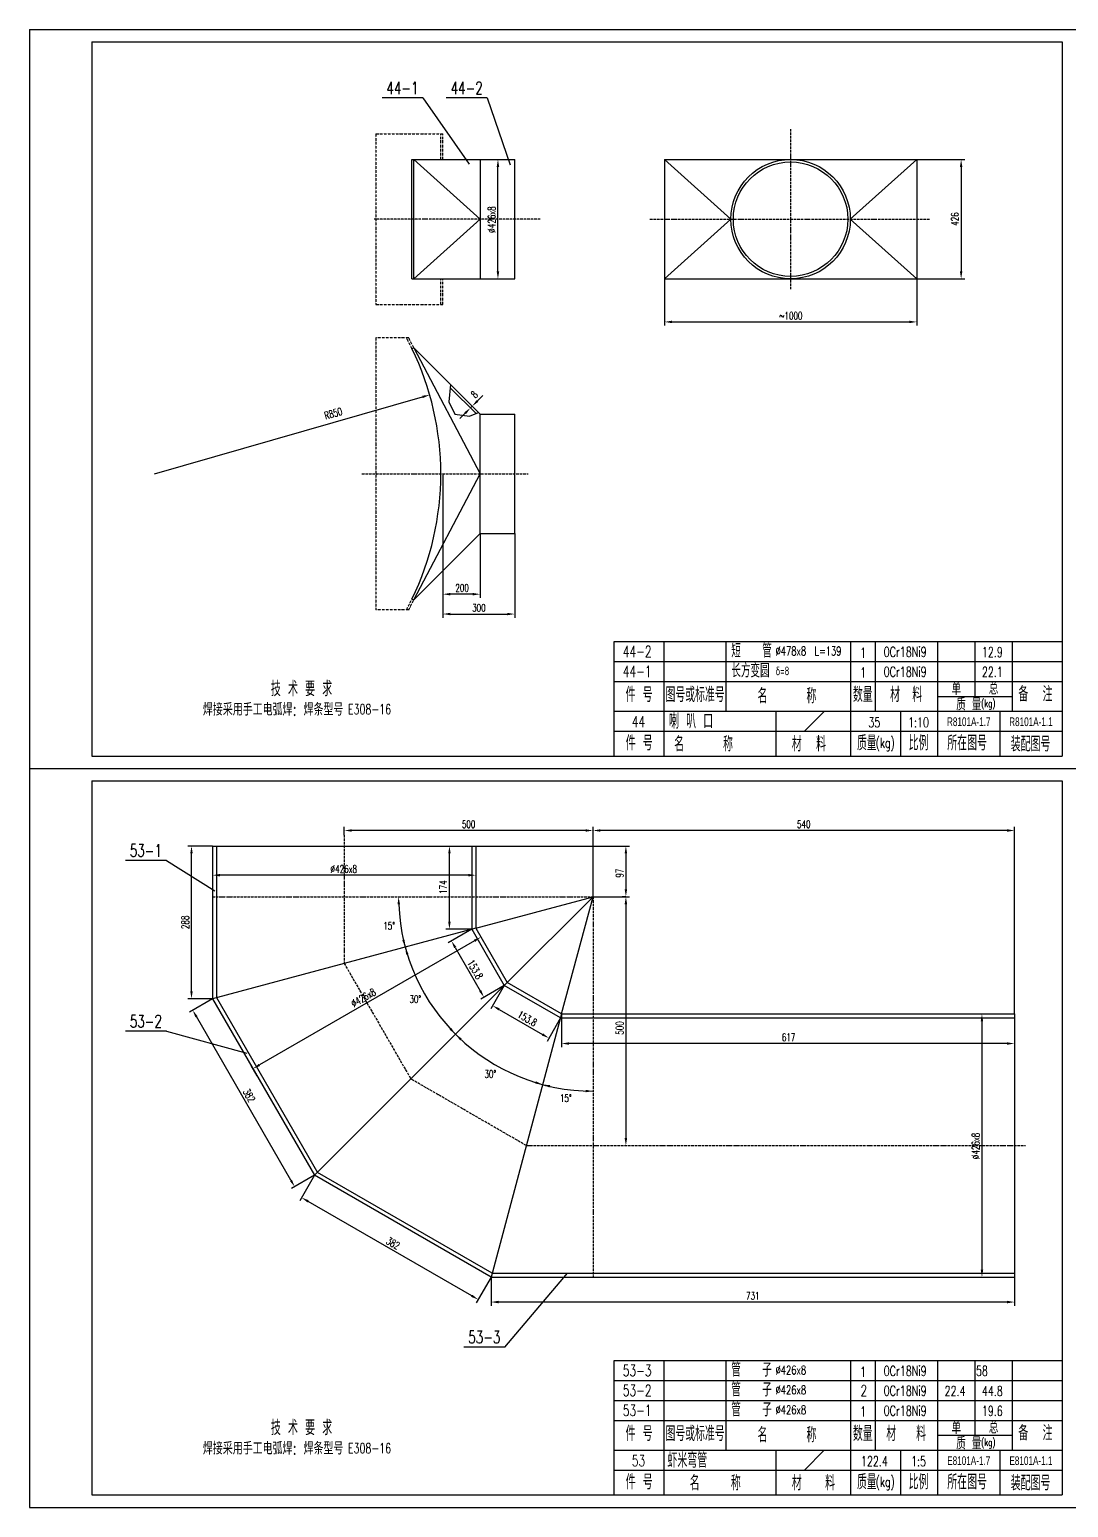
# Model space of a CAD drawing. Header units: millimetres. Extents: x 1545 to 36024, y 3418 to 15628.
# Drawn here: x 27624 to 31799, y 3418 to 9358 of the extents above; entities that cross this region are included whole.
import ezdxf
from ezdxf.enums import TextEntityAlignment as Align

# ---------------------------------------------------------------- set-up
doc = ezdxf.new("R2010")
doc.units = ezdxf.units.MM
for name, pattern in [('DASHDOT-M', [36, 30, -3, 0, -3]), ('DASHDOT-S', [14, 10, -2, 0, -2]), ('DIVIDE-M', [39, 30, -3, 0, -3, 0, -3]), ('DIVIDE-S', [16, 10, -2, 0, -2, 0, -2])]:
    doc.linetypes.add(name, pattern=pattern)
for name, color, linetype in [('CDR_DIM', 7, 'Continuous'), ('CDR_DWG1', 1, 'Continuous'), ('CDR_DWG3', 3, 'DASHDOT-M'), ('CDR_DWG4', 6, 'DIVIDE-M'), ('CDR_TEXT', 7, 'Continuous')]:
    doc.layers.add(name, color=color, linetype=linetype)
doc.styles.add('CLB', font='clb.shx', dxfattribs={"bigfont": 'hztxt.shx'})
doc.styles.add('HZ', font='simplex.shx', dxfattribs={"width": 0.7, "height": 30, "bigfont": 'HZ.shx'})

msp = doc.modelspace()

# ---------------------------------------------------------------- linework, layer by layer
for p, q in [((29973.6, 6898.2), (31773.6, 6898.2)), ((30173.6, 6438.2), (30173.6, 6898.2)), ((30423.6, 6618.2), (30423.6, 6898.2)), ((30923.6, 6618.2), (30923.6, 6898.2)), ((31023.6, 6618.2), (31023.6, 6898.2)), ((31273.6, 6438.2), (31273.6, 6898.2)), ((31423.6, 6678.2), (31423.6, 6898.2)), ((31573.6, 6618.2), (31573.6, 6898.2)), ((29973.6, 6818.2), (31773.6, 6818.2)), ((29973.6, 6738.2), (31773.6, 6738.2)), ((31273.6, 6678.2), (31573.6, 6678.2)), ((29973.6, 6618.2), (30172.7, 6618.2)), ((29973.6, 6618.2), (30172.7, 6618.2)), ((29973.6, 6618.2), (30172.7, 6618.2)), ((30623.6, 6438.2), (30623.6, 6618.2)), ((30672.7, 6618.2), (30922.7, 6618.2)), ((30923.6, 6438.2), (30923.6, 6618.2)), ((31122.7, 6618.2), (31272.7, 6618.2)), ((31123.6, 6618.2), (31123.6, 6438.2)), ((31273.6, 6438.2), (31273.6, 6618.2)), ((31523.6, 6438.2), (31523.6, 6618.2)), ((29973.6, 6538.2), (31773.6, 6538.2)), ((29973.6, 4008.2), (31773.6, 4008.2)), ((30173.6, 3468.2), (30173.6, 4008.2)), ((30423.6, 3648.2), (30423.6, 4008.2)), ((30923.6, 3648.2), (30923.6, 4008.2)), ((31023.6, 3648.2), (31023.6, 4008.2)), ((31273.6, 3468.2), (31273.6, 4008.2)), ((31423.6, 3708.2), (31423.6, 4008.2)), ((31573.6, 3648.2), (31573.6, 4008.2)), ((29973.6, 3928.2), (31773.6, 3928.2)), ((29973.6, 3848.2), (31773.6, 3848.2)), ((29973.6, 3768.2), (31773.6, 3768.2)), ((31273.6, 3708.2), (31573.6, 3708.2)), ((29973.6, 3648.2), (30172.7, 3648.2)), ((29973.6, 3648.2), (30172.7, 3648.2)), ((29973.6, 3648.2), (30172.7, 3648.2)), ((30623.6, 3468.2), (30623.6, 3648.2)), ((30672.7, 3648.2), (30922.7, 3648.2)), ((30923.6, 3468.2), (30923.6, 3648.2)), ((31122.7, 3648.2), (31272.7, 3648.2)), ((31123.6, 3648.2), (31123.6, 3468.2)), ((31273.6, 3468.2), (31273.6, 3648.2)), ((31523.6, 3468.2), (31523.6, 3648.2)), ((29973.6, 3568.2), (31773.6, 3568.2)), ((27623.6, 3418.2), (36023.6, 3418.2))]:
    msp.add_line(p, q)
at = {"color": 7, "linetype": 'Continuous'}
for p, q in [((29973.6, 6618.2), (31773.6, 6618.2)), ((29973.6, 6618.2), (31773.6, 6618.2)), ((29973.6, 6618.2), (31773.6, 6618.2)), ((29973.6, 6618.2), (31773.6, 6618.2)), ((29973.6, 3648.2), (31773.6, 3648.2)), ((29973.6, 3648.2), (31773.6, 3648.2)), ((29973.6, 3648.2), (31773.6, 3648.2)), ((29973.6, 3648.2), (31773.6, 3648.2))]:
    msp.add_line(p, q, dxfattribs=at)
at = {"layer": 'CDR_DIM', "color": 0, "linetype": 'Continuous'}
for p, q in [((29204.6, 9083.5), (29040.3, 9083.5)), ((29204.6, 9083.5), (29390.8, 8817.7)), ((29462.5, 9083.5), (29298.2, 9083.5)), ((29462.5, 9083.5), (29554.4, 8814.9)), ((29498.4, 8836.1), (29520.9, 8836.1)), ((29505.9, 8386.1), (29505.9, 8806.1)), ((31189, 8836.1), (31382.4, 8836.1)), ((31367.4, 8806.1), (31367.4, 8386.1)), ((29498.4, 8356.1), (29520.9, 8356.1)), ((30175, 8356.1), (30175, 8168.1)), ((31189, 8356.1), (31382.4, 8356.1)), ((31189, 8356.1), (31189, 8168.1)), ((30205, 8183.1), (31159, 8183.1)), ((29315.6, 7931.1), (29308.3, 7861.3)), ((28126.3, 7572.4), (29202.8, 7881.7)), ((29308.3, 7861.3), (29332.8, 7812.3)), ((29395.3, 7837.3), (29384.7, 7847.9)), ((29402.4, 7844.4), (29391.8, 7855)), ((29402.4, 7844.4), (29395.3, 7837.3)), ((29423.6, 7865.6), (29444.8, 7886.8)), ((29332.8, 7812.3), (29391.5, 7804.4)), ((29374.1, 7816.1), (29352.9, 7794.9)), ((29391.5, 7804.4), (29428.2, 7818.5)), ((29284.3, 7572.4), (29284.3, 6994)), ((29434.3, 7332.4), (29434.3, 7073.8)), ((29573.3, 7332.4), (29573.3, 6994)), ((29284.3, 7116.3), (29284.3, 7073.8)), ((29404.3, 7088.8), (29314.3, 7088.8)), ((29314.3, 7009), (29543.3, 7009)), ((30672.7, 6618.2), (30922.7, 6618.2)), ((30672.7, 6618.2), (30922.7, 6618.2)), ((31122.7, 6618.2), (31272.7, 6618.2)), ((31122.7, 6618.2), (31272.7, 6618.2)), ((28888, 6120.6), (28888, 6154)), ((29858, 6139), (28918, 6139)), ((29888, 6139), (29888, 6154)), ((29888, 5872.6), (29888, 6154)), ((31552, 6139), (29918, 6139)), ((31582, 5401.6), (31582, 6154)), ((28359, 6076.6), (28259.4, 6076.6)), ((29417, 6076.6), (30035.1, 6076.6)), ((28173.4, 6018.8), (28009.1, 6018.8)), ((28173.4, 6018.8), (28368.4, 5896.2)), ((28274.4, 5492.9), (28274.4, 6046.6)), ((29310.9, 5772.1), (29310.9, 6046.6)), ((30020.1, 6046.6), (30020.1, 5902.6)), ((29387, 5959.3), (28389, 5959.3)), ((29417, 5746.4), (29888, 5872.6)), ((29543.2, 5527.8), (29888, 5872.6)), ((29761.8, 5401.6), (29888, 5872.6)), ((29888, 5872.6), (30035.1, 5872.6)), ((30020.1, 5872.6), (30005.1, 5872.6)), ((30020.1, 5842.6), (30020.1, 4902.6)), ((29401, 5742.1), (29295.9, 5742.1)), ((29401, 5742.1), (29306.1, 5687.4)), ((29411.7, 5695.7), (28547.4, 5196.7)), ((29334.1, 5668.9), (29434.6, 5494.8)), ((29531.5, 5516.1), (29436.6, 5461.3)), ((29531.5, 5516.1), (29477.1, 5422)), ((28359, 5462.9), (28259.4, 5462.9)), ((28359, 5462.9), (28266.1, 5409.3)), ((29510.6, 5419.9), (29684.7, 5319.5)), ((28673.8, 4733.2), (28294.1, 5390.8)), ((29757.5, 5385.6), (29703.1, 5291.5)), ((29761.8, 5401.6), (29761.8, 5267.8)), ((31451, 5371.6), (31451, 4373.6)), ((31582, 5401.6), (31582, 5267.8)), ((28173.4, 5332.7), (28009.1, 5332.7)), ((28173.4, 5332.7), (28496.6, 5243.7)), ((31552, 5282.8), (29791.8, 5282.8)), ((28538, 5152.9), (28513.9, 5194.6)), ((28768.7, 4753.3), (28675.8, 4699.7)), ((28768.7, 4753.3), (28709.3, 4650.5)), ((29400.5, 4268.8), (28742.8, 4648.5)), ((29478.3, 4343.6), (29419, 4240.8)), ((29478.3, 4343.6), (29478.3, 4228.7)), ((29533.5, 4063), (29786, 4359.6)), ((31582, 4343.6), (31582, 4228.7)), ((31552, 4243.7), (29508.3, 4243.7)), ((29533.5, 4063), (29369.1, 4063)), ((30672.7, 3648.2), (30922.7, 3648.2)), ((30672.7, 3648.2), (30922.7, 3648.2)), ((31122.7, 3648.2), (31272.7, 3648.2)), ((31122.7, 3648.2), (31272.7, 3648.2))]:
    msp.add_line(p, q, dxfattribs=at)
at = {"layer": 'CDR_DIM'}
for p, q in [((30737.5, 6538.2), (30817.1, 6617.8)), ((30737.5, 3568.2), (30817.1, 3647.8))]:
    msp.add_line(p, q, dxfattribs=at)
at = {"layer": 'CDR_DIM', "color": 0, "linetype": 'Continuous'}
msp.add_arc((29888, 5872.6), 781.4, 182.19995, 270, dxfattribs=at)
for points in [[(29500.9, 8806.1), (29510.9, 8806.1), (29505.9, 8836.1)], [(31362.4, 8806.1), (31372.4, 8806.1), (31367.4, 8836.1)], [(29500.9, 8386.1), (29510.9, 8386.1), (29505.9, 8356.1)], [(31362.4, 8386.1), (31372.4, 8386.1), (31367.4, 8356.1)], [(30205, 8188.1), (30205, 8178.1), (30175, 8183.1)], [(31159, 8188.1), (31159, 8178.1), (31189, 8183.1)], [(29201.4, 7886.5), (29204.2, 7876.9), (29231.6, 7890)], [(29420.1, 7869.1), (29427.2, 7862), (29402.4, 7844.4)], [(29370.6, 7819.6), (29377.7, 7812.5), (29395.3, 7837.3)], [(29314.3, 7093.8), (29314.3, 7083.8), (29284.3, 7088.8)], [(29404.3, 7093.8), (29404.3, 7083.8), (29434.3, 7088.8)], [(29314.3, 7014), (29314.3, 7004), (29284.3, 7009)], [(29543.3, 7014), (29543.3, 7004), (29573.3, 7009)], [(28918, 6144), (28918, 6134), (28888, 6139)], [(29858, 6144), (29858, 6134), (29888, 6139)], [(29918, 6144), (29918, 6134), (29888, 6139)], [(31552, 6144), (31552, 6134), (31582, 6139)], [(28269.4, 6046.6), (28279.4, 6046.6), (28274.4, 6076.6)], [(29305.9, 6046.6), (29315.9, 6046.6), (29310.9, 6076.6)], [(30015.1, 6046.6), (30025.1, 6046.6), (30020.1, 6076.6)], [(28389, 5964.3), (28389, 5954.3), (28359, 5959.3)], [(29387, 5964.3), (29387, 5954.3), (29417, 5959.3)], [(30015.1, 5902.6), (30025.1, 5902.6), (30020.1, 5872.6)], [(29102.2, 5842.5), (29112.2, 5842.7), (29106.6, 5872.6)], [(30015.1, 5842.6), (30025.1, 5842.6), (30020.1, 5872.6)], [(29305.9, 5772.1), (29315.9, 5772.1), (29310.9, 5742.1)], [(29409.2, 5700), (29414.2, 5691.3), (29437.7, 5710.7)], [(29130.9, 5700.7), (29121.2, 5698.3), (29133.2, 5670.4)], [(29146.4, 5643), (29136.8, 5640.2), (29133.2, 5670.4)], [(29338.4, 5671.4), (29329.8, 5666.4), (29319.1, 5694.9)], [(28269.4, 5492.9), (28279.4, 5492.9), (28274.4, 5462.9)], [(29438.9, 5497.3), (29430.3, 5492.3), (29449.6, 5468.8)], [(28298.4, 5393.3), (28289.8, 5388.3), (28279.1, 5416.8)], [(29513.1, 5424.3), (29508.1, 5415.6), (29484.6, 5434.9)], [(31446, 5371.6), (31456, 5371.6), (31451, 5401.6)], [(29318.3, 5345.2), (29311.1, 5338.3), (29335.5, 5320.1)], [(29360.6, 5302.9), (29353.6, 5295.7), (29335.5, 5320.1)], [(29687.2, 5323.8), (29682.2, 5315.1), (29710.6, 5304.5)], [(29791.8, 5287.8), (29791.8, 5277.8), (29761.8, 5282.8)], [(31552, 5287.8), (31552, 5277.8), (31582, 5282.8)], [(28544.9, 5201), (28549.9, 5192.3), (28521.4, 5181.7)], [(29658.3, 5131), (29655.5, 5121.4), (29685.8, 5117.9)], [(29716.1, 5115.5), (29713.7, 5105.8), (29685.8, 5117.9)], [(29857.9, 5086.8), (29858.1, 5096.8), (29888, 5091.3)], [(30015.1, 4902.6), (30025.1, 4902.6), (30020.1, 4872.6)], [(28678.1, 4735.7), (28669.5, 4730.7), (28688.8, 4707.2)], [(28745.3, 4652.9), (28740.3, 4644.2), (28716.8, 4663.5)], [(31446, 4373.6), (31456, 4373.6), (31451, 4343.6)], [(29403, 4273.2), (29398, 4264.5), (29426.5, 4253.8)], [(29508.3, 4248.7), (29508.3, 4238.7), (29478.3, 4243.7)], [(31552, 4248.7), (31552, 4238.7), (31582, 4243.7)]]:
    msp.add_solid(points, dxfattribs=at)
at = {"layer": 'CDR_DWG1', "color": 1}
for p, q in [((27873.6, 9308.2), (27873.6, 6438.2)), ((31773.6, 9308.2), (31773.6, 6438.2)), ((27873.6, 6338.2), (27873.6, 3468.2)), ((31773.6, 6338.2), (31773.6, 3468.2))]:
    msp.add_line(p, q, dxfattribs=at)
at = {"layer": 'CDR_DWG1'}
for p, q in [((27873.6, 9308.2), (31773.6, 9308.2)), ((29160.4, 8356.1), (29160.4, 8836.1)), ((29160.4, 8836.1), (29573.3, 8836.1)), ((29167.5, 8836.1), (29434.3, 8596.1)), ((29167.5, 8356.1), (29167.5, 8836.1)), ((29434.3, 8836.1), (29434.3, 8356.1)), ((29573.3, 8356.1), (29573.3, 8836.1)), ((30175, 8836.1), (30442, 8596.1)), ((30175, 8836.1), (30175, 8356.1)), ((30175, 8836.1), (31189, 8836.1)), ((31189, 8836.1), (30922, 8596.1)), ((31189, 8836.1), (31189, 8356.1)), ((29167.5, 8356.1), (29434.3, 8596.1)), ((30175, 8356.1), (30442, 8596.1)), ((31189, 8356.1), (30922, 8596.1)), ((29160.4, 8356.1), (29573.3, 8356.1)), ((30175, 8356.1), (31189, 8356.1)), ((29160.4, 8075.7), (29167.5, 8079.2)), ((29167.5, 8079.2), (29434.3, 7572.4)), ((29434.3, 7812.4), (29167.5, 8079.2)), ((29418, 7814.6), (29314.3, 7918.3)), ((29434.3, 7332.4), (29434.3, 7812.4)), ((29434.3, 7812.4), (29573.3, 7812.4)), ((29573.3, 7332.4), (29573.3, 7812.4)), ((29167.5, 7065.6), (29434.3, 7572.4)), ((29434.3, 7332.4), (29167.5, 7065.6)), ((29434.3, 7332.4), (29573.3, 7332.4)), ((29160.4, 7069.1), (29167.5, 7065.6)), ((29973.6, 6438.2), (29973.6, 6898.2)), ((27873.6, 6438.2), (31773.6, 6438.2)), ((27873.6, 6338.2), (31773.6, 6338.2)), ((28359, 6076.6), (28359, 5462.9)), ((28359, 6076.6), (29417, 6076.6)), ((28375, 6076.6), (28375, 5467.2)), ((29401, 6076.6), (29401, 5742.1)), ((29417, 6076.6), (29417, 5746.4)), ((29417, 5746.4), (28359, 5462.9)), ((29401, 5742.1), (29531.5, 5516.1)), ((29417, 5746.4), (29543.2, 5527.8)), ((29543.2, 5527.8), (28768.7, 4753.3)), ((29761.8, 5401.6), (29543.2, 5527.8)), ((28375, 5467.2), (28780.4, 4765)), ((29757.5, 5385.6), (29531.5, 5516.1)), ((28359, 5462.9), (28768.7, 4753.3)), ((29761.8, 5401.6), (29478.3, 4343.6)), ((29757.5, 5385.6), (31582, 5385.6)), ((29761.8, 5401.6), (31582, 5401.6)), ((31582, 5401.6), (31582, 4343.6)), ((29478.3, 4343.6), (28768.7, 4753.3)), ((29482.6, 4359.6), (28780.4, 4765)), ((29478.3, 4343.6), (31582, 4343.6)), ((29482.6, 4359.6), (31582, 4359.6)), ((29973.6, 3468.2), (29973.6, 4008.2)), ((27873.6, 3468.2), (31773.6, 3468.2))]:
    msp.add_line(p, q, dxfattribs=at)
for radius in [240, 230]:
    msp.add_circle((30682, 8596.1), radius, dxfattribs=at)
msp.add_arc((28126.3, 7572.4), 1150, 334.04694, 25.95306, dxfattribs=at)
at = {"layer": 'CDR_DWG3', "linetype": 'DASHDOT-S'}
for p, q in [((30682, 8958.1), (30682, 8315)), ((29676, 8596.1), (29009, 8596.1)), ((30116.8, 8596.1), (31241, 8596.1)), ((28959.1, 7572.4), (29627.3, 7572.4)), ((28888, 6120.6), (28888, 5604.7)), ((28358, 5872.6), (29888, 5872.6)), ((29888, 5872.6), (29888, 4342.6)), ((28888, 5604.7), (29155.9, 5140.6)), ((29620, 4872.6), (29155.9, 5140.6)), ((29620, 4872.6), (31625.4, 4872.6))]:
    msp.add_line(p, q, dxfattribs=at)
at = {"layer": 'CDR_DWG4', "color": 3, "linetype": 'DIVIDE-S'}
for p, q in [((29015.8, 8938.5), (29015.8, 8253.6)), ((29015.8, 8938.5), (29284.3, 8938.5)), ((29276.3, 8836.1), (29276.3, 8938.5)), ((29284.3, 8836.1), (29284.3, 8938.5)), ((29276.3, 8253.6), (29276.3, 8356.1)), ((29284.3, 8253.6), (29284.3, 8356.1)), ((29015.8, 8253.6), (29284.3, 8253.6)), ((29015.8, 8119), (29015.8, 7025.9)), ((29147.2, 8119), (29015.8, 8119)), ((29147.2, 7025.9), (29015.8, 7025.9))]:
    msp.add_line(p, q, dxfattribs=at)
for radius, start, end in [(1150, 25.95306, 28.37776), (1158, 25.95306, 28.16415), (1150, 331.62224, 334.04694), (1158, 331.83585, 334.04694)]:
    msp.add_arc((28126.3, 7572.4), radius, start, end, dxfattribs=at)
at = {"layer": 'CDR_TEXT', "color": 0, "linetype": 'Continuous'}
for p, q in [((27623.6, 9358.2), (36023.6, 9358.2)), ((27623.6, 9358.2), (27623.6, 3418.2)), ((27623.6, 6388.2), (36023.6, 6388.2))]:
    msp.add_line(p, q, dxfattribs=at)

# ---------------------------------------------------------------- texts
at = {"style": 'HZ'}
for s, height, width, p in [('44-1', 50, 0.7, (29057.8, 9098.2)), ('44-2', 50, 0.7, (29315.7, 9098.2)), ('短   管', 55, 0.7, (30443.7, 6834.2)), ('44-2', 45, 0.7, (30007.6, 6835.9)), ('%%c478x8  L=139', 35, 0.7, (30621.7, 6842.9)), ('0Cr18Ni9', 40, 0.7, (31056.2, 6836.9)), ('12.9', 40, 0.7, (31450.7, 6836.2)), ('44-1', 45, 0.7, (30007.6, 6755.9)), ('长方变圆', 55, 0.7, (30443.7, 6754.2)), ('δ=8', 35, 0.7, (30621.7, 6762.9)), ('0Cr18Ni9', 40, 0.7, (31056.2, 6756.9)), ('22.1', 40, 0.7, (31450.7, 6756.2)), ('技 术 要 求', 60, 0.7, (28593.5, 6678.7)), ('焊接采用手工电弧焊: 焊条型号', 50, 0.8, (28320.2, 6600.8)), ('E308-16', 40, 0.7, (28902.7, 6606.2)), ('44', 45, 0.7, (30044.2, 6553.8)), ('喇 叭 口', 60, 0.7, (30193.5, 6548.6)), ('53-1', 50, 0.7, (28026.5, 6033.5)), ('53-2', 50, 0.7, (28026.5, 5347.4)), ('53-3', 50, 0.7, (29386.6, 4077.8)), ('53-3', 45, 0.7, (30007.6, 3945.9)), ('管   子', 55, 0.7, (30443.7, 3944.2)), ('%%c426x8 ', 35, 0.7, (30621.7, 3952.9)), ('0Cr18Ni9', 40, 0.7, (31056.2, 3946.9)), ('58', 40, 0.7, (31426.7, 3947.2)), ('管   子', 55, 0.7, (30443.7, 3864.2)), ('53-2', 45, 0.7, (30007.6, 3865.9)), ('%%c426x8 ', 35, 0.7, (30621.7, 3872.9)), ('2', 45, 0.7, (30962.6, 3865.2)), ('0Cr18Ni9', 40, 0.7, (31056.2, 3866.9)), ('22.4', 40, 0.7, (31300.7, 3866.2)), ('44.8', 40, 0.7, (31450.7, 3866.2)), ('53-1', 45, 0.7, (30007.6, 3785.9)), ('管   子', 55, 0.7, (30443.7, 3784.2)), ('%%c426x8 ', 35, 0.7, (30621.7, 3792.9)), ('0Cr18Ni9', 40, 0.7, (31056.2, 3786.9)), ('19.6', 40, 0.7, (31450.7, 3786.2)), ('技 术 要 求', 60, 0.7, (28593.5, 3708.7)), ('焊接采用手工电弧焊: 焊条型号', 50, 0.8, (28320.2, 3630.8)), ('E308-16', 40, 0.7, (28902.7, 3636.2)), ('53', 45, 0.7, (30044.2, 3583.8)), ('虾米弯管', 60, 0.7, (30187, 3577.7))]:
    msp.add_text(s, height=height, dxfattribs=dict(at, width=width)).set_placement(p)
at = {"style": 'HZ', "width": 0.7}
for p in [(30973.7, 6853.5), (30973.7, 6773.5), (30973.7, 3963.5), (30973.7, 3803.5)]:
    msp.add_text('1', height=40, dxfattribs=at).set_placement(p, align=Align.MIDDLE)
at = {"style": 'HZ'}
for s, height, width, p in [('件 号', 60, 0.7, (30073, 6655.2)), ('图号或标准号', 60, 0.6, (30298.2, 6655.2)), ('名     称', 60, 0.7, (30667.3, 6650.1)), ('数量', 60, 0.6, (30972, 6655.2)), ('材  料', 60, 0.6, (31146.4, 6655.2)), ('单', 50, 0.7, (31347.6, 6683.9)), ('总', 50, 0.7, (31497.8, 6685)), ('备  注', 60, 0.7, (31665.9, 6657.7)), ('质 量', 50, 0.7, (31398, 6621.2)), ('(kg)', 30, 0.7, (31476.7, 6635.2)), ('件 号', 60, 0.7, (30073, 3685.2)), ('图号或标准号', 60, 0.6, (30298.2, 3685.2)), ('名     称', 60, 0.7, (30667.3, 3680.1)), ('数量', 60, 0.6, (30972, 3685.2)), ('材   料', 60, 0.6, (31146.4, 3685.2)), ('单', 50, 0.7, (31347.6, 3713.9)), ('总', 50, 0.7, (31497.8, 3715)), ('备  注', 60, 0.7, (31665.9, 3687.7)), ('质 量', 50, 0.7, (31398, 3651.2)), ('(kg)', 30, 0.7, (31476.7, 3665.2))]:
    msp.add_text(s, height=height, dxfattribs=dict(at, width=width)).set_placement(p, align=Align.CENTER)
at = {"ltscale": 1.5, "style": 'CLB', "width": 0.7}
for s, p in [('R8101A-1.7', (31397.9, 6576.2)), ('R8101A-1.1', (31647.9, 6576.2)), ('E8101A-1.7', (31397.9, 3606.2)), ('E8101A-1.1', (31647.9, 3606.2))]:
    msp.add_text(s, height=35, dxfattribs=at).set_placement(p, align=Align.MIDDLE)
at = {"color": 7, "linetype": 'Continuous', "style": 'HZ'}
for s, width, p in [('件 号', 0.7, (30019.4, 6460.8)), ('名     称', 0.7, (30214.1, 6456.6)), ('材  料', 0.7, (30686.9, 6456.6)), ('质量', 0.5, (30949.2, 6460.8)), ('比例', 0.7, (31156.1, 6460.8)), ('所在图号', 0.7, (31311.5, 6460.8)), ('装配图号', 0.7, (31566.7, 6456.6)), ('件 号', 0.7, (30019.4, 3490.8)), ('名    称', 0.7, (30276.7, 3486.6)), ('材   料', 0.7, (30686.9, 3486.6)), ('质量', 0.5, (30949.2, 3490.8)), ('比例', 0.7, (31156.1, 3490.8)), ('所在图号', 0.7, (31311.5, 3490.8)), ('装配图号', 0.7, (31566.7, 3486.6))]:
    msp.add_text(s, height=60, dxfattribs=dict(at, width=width)).set_placement(p)
at = {"layer": 'CDR_DIM', "color": 0, "linetype": 'Continuous', "style": 'HZ', "width": 0.7}
for s, p in [('35', (31018.6, 6573.8)), ('1:10', (31196.1, 6573.8)), ('(kg)', (31062.3, 6488.6)), ('122.4', (31018.6, 3603.8)), ('1:5', (31196.1, 3603.8)), ('(kg)', (31062.3, 3518.6))]:
    msp.add_text(s, height=40, dxfattribs=at).set_placement(p, align=Align.MIDDLE)
at = {"layer": 'CDR_TEXT', "color": 0, "linetype": 'Continuous', "style": 'HZ', "width": 0.7}
for s, rotation, p in [('426x8', 90, (29495.9, 8560.1)), ('426', 90, (31357.4, 8569.6)), ('∅', 90, (29495.9, 8541.1)), ('8', 45, (29415.4, 7874.3)), ('R850', 16.02849, (28813.3, 7790.7)), ('97', 90, (30010.1, 5949.6)), ('174', 90, (29300.9, 5884.4)), ('288', 90, (28264.4, 5742.8)), ('153.8', 300, (29380.8, 5608.1)), ('426x8', 30, (28943.3, 5436.8)), ('∅', 30, (28926.9, 5427.3)), ('153.8', 330, (29581.4, 5390.6)), ('500', 90, (30010.1, 5318.2)), ('382', 300, (28479.4, 5090)), ('426x8', 90, (31441, 4836.6)), ('∅', 90, (31441, 4817.6)), ('382', 330, (29053.7, 4480.6))]:
    msp.add_text(s, height=30, rotation=rotation, dxfattribs=at).set_placement(p)
for s, p in [('~1000', (30636, 8193.1)), ('200', (29334.8, 7098.8)), ('300', (29402.3, 7019)), ('500', (29361, 6149)), ('540', (30708, 6149)), ('∅', (28833, 5969.3)), ('426x8', (28852, 5969.3)), ('15°', (29045.1, 5740.9)), ('30°', (29150.3, 5446.3)), ('617', (30646.9, 5292.8)), ('30°', (29451.7, 5145.1)), ('15°', (29755.1, 5048)), ('731', (30503.1, 4253.7))]:
    msp.add_text(s, height=30, dxfattribs=at).set_placement(p)

doc.saveas('drawing.dxf')
